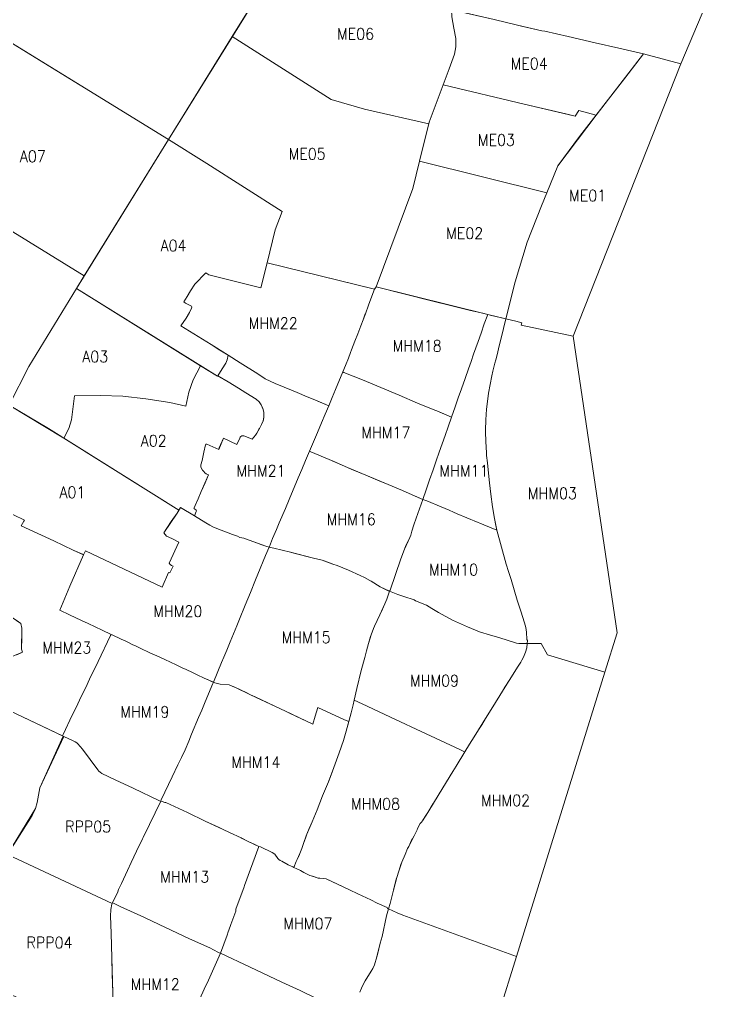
# Model space of a CAD drawing. Header units: metres. Extents: x 267238 to 306780, y 5029040 to 5062814.
# Drawn here: x 299732 to 305888, y 5046513 to 5055014 of the extents above; entities that cross this region are included whole.
import ezdxf
from ezdxf.enums import TextEntityAlignment as Align

# ---------------------------------------------------------------- set-up
doc = ezdxf.new("R2010")
doc.units = ezdxf.units.M
doc.header["$MEASUREMENT"] = 0
for name, color, linetype, lineweight in [('index Anjou', 7, 'Continuous', 0), ('index Mercier-Hochelaga-Maisonneuve', 7, 'Continuous', 0), ('index Montréal-Est', 7, 'Continuous', 0), ('index Rivière-des-Prairies- Pointes-aux-Trembles', 7, 'Continuous', 0), ('index Rosemont-La Petite-Patrie', 7, 'Continuous', 0), ('index Saint-Léonard', 7, 'Continuous', 0), ('nom', 7, 'Continuous', 0)]:
    doc.layers.add(name, color=color, linetype=linetype, lineweight=lineweight)
doc.styles.add('Style-STANDARD', font='STANDARD.shx')

msp = doc.modelspace()

# ---------------------------------------------------------------- linework, layer by layer
at = {"layer": 'index Anjou', "color": 1, "linetype": 'Continuous', "lineweight": 0, "elevation": 10, "flags": 128}
for points in [[(299478.473, 5054920.389), (301036.698438, 5053962.542546), (300300.420238, 5052769.676124), (299320.582208, 5053370.753102), (298512.189589, 5053867.225633), (298438.865949, 5053936.912309), (298782.021824, 5054270.939193), (299478.473, 5054920.389)], [(301036.698438, 5053962.542546), (301373.562, 5053753.542), (302031.765, 5053333.749), (301972.157, 5053173.826), (301899.824, 5052882.454), (301847.194, 5052665.293), (301390.09, 5052779.692), (301363.79, 5052795.692), (301268.689, 5052697.091), (301228.75, 5052637.5), (301199.406, 5052589), (301170.719, 5052541), (301187.375, 5052531), (301239.811, 5052503.334), (301241.375, 5052499.76), (301242.045, 5052496.185), (301239.588, 5052486.133), (301220.75, 5052448), (301190.719, 5052398), (301146.688, 5052331.5), (301412.215, 5052168.298), (301560.119, 5052073.894), (301549.852, 5052033.118), (301538.308, 5052006.424), (301506.952, 5051955.691), (301468.332, 5051895.516), (301465.239401, 5051890.740013), (300231.917038, 5052658.692033), (301036.698438, 5053962.542546)], [(298461.347814, 5052350.905818), (298967.563, 5053169.5), (299132.438, 5053070), (299320.582208, 5053370.753102), (300300.420238, 5052769.676124), (300231.917038, 5052658.692033), (299815.823015, 5051976.808147), (299642.96209, 5051638.455212), (299285.221594, 5051923.437909), (298461.347814, 5052350.905818)], [(299642.96209, 5051638.455212), (299815.823015, 5051976.808147), (300231.917038, 5052658.692033), (301317.552255, 5051982.700271), (301253.051847, 5051859.108367), (301214.205146, 5051752.704017), (301189.232267, 5051629.645073), (301050.304111, 5051660.428692), (300839.422021, 5051692.812624), (300637.789145, 5051715.01875), (300442.432522, 5051722.156433), (300214.637582, 5051719.512846), (300189.40044, 5051507.893761), (300165.088219, 5051432.815909), (300120.759842, 5051348.858482), (299642.96209, 5051638.455212)], [(301189.232267, 5051629.645073), (301214.205146, 5051752.704017), (301253.051847, 5051859.108367), (301317.552255, 5051982.700271), (301465.239401, 5051890.740013), (301468.332, 5051895.516), (301559.098, 5051842.119), (301649.604, 5051786.445), (301715.615, 5051746.34), (301803.839, 5051690.848), (301831.675, 5051665.497), (301849.059, 5051640.706), (301866.825, 5051599.69), (301872.429, 5051574.46), (301872.02, 5051534.453), (301866.336, 5051500.107), (301852.173, 5051468.046), (301832.649, 5051434.387), (301811.088, 5051392.289), (301799.197, 5051374.59), (301769.538, 5051338.982), (301696.546, 5051370.02), (301685.636, 5051369.824), (301671.535, 5051363.698), (301666.21, 5051356.857), (301662.054, 5051349.012), (301637.051, 5051294.484), (301517.626, 5051348.244), (301476.791, 5051250.98), (301372.134, 5051295.691), (301364.779, 5051295.207), (301360.222, 5051289.006), (301347.032, 5051226.157), (301331.982, 5051153.724), (301321.765, 5051115.081), (301321.033, 5051098.085), (301324.429, 5051088.107), (301335.785, 5051068.139), (301345.772, 5051055.888), (301355.757, 5051046.356), (301368.543, 5051036.619), (301388.112, 5051026.395), (301324.097, 5050882.94), (301296.602, 5050818.905), (301270.633, 5050759.79), (301260.725, 5050737.788), (301260.46, 5050733.651), (301264, 5050729.091), (301280.892, 5050718.71), (301283.175, 5050713.838), (301281.073, 5050706.077), (301264.517, 5050667.838), (301143.028, 5050741.779), (301129.351498, 5050718.352132), (300120.759842, 5051348.858482), (300165.088219, 5051432.815909), (300189.40044, 5051507.893761), (300214.637582, 5051719.512846), (300442.432522, 5051722.156433), (300637.789145, 5051715.01875), (300839.422021, 5051692.812624), (301050.304111, 5051660.428692), (301189.232267, 5051629.645073)]]:
    msp.add_lwpolyline(points, close=True, dxfattribs=at)
msp.add_lwpolyline([(299642.96209, 5051638.455212), (299985.529871, 5051433.395525), (301129.351498, 5050718.352132), (301129.351498, 5050718.352132), (301113.558, 5050691.299), (300995.563, 5050521), (301019.813, 5050491), (301067.25, 5050470), (301126.792, 5050439.602), (301042.433, 5050255.346), (301052.856, 5050243.673), (301064.601, 5050234.526), (301078.549, 5050227.344), (301049.92, 5050169.015), (301037.965, 5050172.016), (300981.992, 5050045.087), (300311.945751, 5050363.482482), (300294.579, 5050327.383), (300204.178, 5050369.656), (300033.579, 5050450.58), (299748.339, 5050581.737), (299770.584, 5050622.162), (299775.901, 5050630.554), (299387.580208, 5050817.854679)], dxfattribs=at)
at = {"layer": 'index Mercier-Hochelaga-Maisonneuve', "color": 4, "linetype": 'Continuous', "lineweight": 0, "elevation": 10, "flags": 128}
for points in [[(301560.119, 5052073.894), (301472.259, 5052128.915), (301412.215, 5052168.298), (301146.688, 5052331.5), (301190.719, 5052398), (301220.75, 5052448), (301239.588, 5052486.133), (301240.928, 5052491.941), (301242.045, 5052496.185), (301241.375, 5052499.76), (301239.811, 5052503.334), (301187.375, 5052531), (301170.719, 5052541), (301199.406, 5052589), (301228.75, 5052637.5), (301268.689, 5052697.091), (301363.79, 5052795.692), (301390.09, 5052779.692), (301847.194, 5052665.293), (301899.824, 5052882.454), (302830.519, 5052654.707), (302842.209, 5052652.688), (302818.053, 5052590.448), (302789.093, 5052511.961), (302761.311, 5052438.339), (302740.574, 5052383.352), (302720.526, 5052331.995), (302693.595, 5052261.475), (302669.686, 5052198.662), (302640.482, 5052122.488), (302631.657, 5052099.307), (302612.961, 5052048.844), (302587.88, 5051984.705), (302564.538, 5051928.395), (302500.472, 5051776.152), (302470.267, 5051703.847), (302440.13, 5051631.417), (302324.189, 5051680.757), (302288.304, 5051695.894), (302251.871, 5051711.101), (302163.134, 5051747.554), (302127.819, 5051762.537), (301972.601, 5051826.895), (301882.996, 5051868.823), (301819.799, 5051910.816), (301663.525, 5052009.297), (301560.119, 5052073.894)], [(302564.538, 5051928.395), (302587.88, 5051984.705), (302612.961, 5052048.844), (302631.657, 5052099.307), (302640.482, 5052122.488), (302669.686, 5052198.662), (302693.595, 5052261.475), (302720.526, 5052331.995), (302740.574, 5052383.352), (302757.393, 5052427.901), (302761.311, 5052438.339), (302789.093, 5052511.961), (302818.053, 5052590.448), (302842.209, 5052652.688), (302843.563, 5052656.176), (302856.391, 5052674.147), (303351.915, 5052548.39), (303516.397, 5052507.905), (303680.054, 5052467.61), (303789.639, 5052442.552), (303832.148, 5052432.42), (303802.209, 5052350.604), (303773.509, 5052267.104), (303748.109, 5052195.103), (303728.109, 5052138.603), (303708.71, 5052085.103), (303685.71, 5052019.103), (303663.877, 5051956.822), (303633.356, 5051870.412), (303601.011, 5051780.141), (303574.223, 5051701.049), (303547.011, 5051623.601), (303515.411, 5051533.101), (303413.025, 5051575.348), (303385.859, 5051586.663), (303378.122, 5051589.555), (303251.861, 5051641.527), (303216.833, 5051656.413), (303055.637, 5051724.971), (302896.247, 5051792.585), (302735.867, 5051859.382), (302573.766, 5051924.729), (302564.538, 5051928.395)], [(303912.714, 5050543.607), (303861.2, 5050563.225), (303796.514, 5050589.606), (303713.714, 5050624.605), (303685.147, 5050635.709), (303648.914, 5050652.104), (303564.614, 5050686.604), (303533.314, 5050700.603), (303494.372, 5050717.175), (303425.213, 5050746.602), (303299.912, 5050800.101), (303264.148, 5050811.869), (303292.112, 5050897.6), (303323.557, 5050984.223), (303354.499, 5051070.616), (303381.211, 5051151.6), (303407.611, 5051225.1), (303433.511, 5051298.6), (303458.511, 5051372.6), (303485.011, 5051447.601), (303515.411, 5051533.101), (303547.011, 5051623.601), (303574.223, 5051701.049), (303601.011, 5051780.141), (303633.356, 5051870.412), (303663.877, 5051956.822), (303685.71, 5052019.103), (303708.71, 5052085.103), (303728.109, 5052138.603), (303748.109, 5052195.103), (303773.509, 5052267.104), (303802.209, 5052350.604), (303832.148, 5052432.42), (303865.781, 5052423.453), (303991.264, 5052392.62), (303970.609, 5052309.605), (303950.209, 5052223.105), (303930.209, 5052146.605), (303916.673, 5052090.917), (303902.21, 5052034.105), (303895.31, 5052005.604), (303889.11, 5051980.604), (303877.11, 5051934.104), (303867.788, 5051895.196), (303839.15, 5051742.312), (303833.123, 5051692.065), (303821.74, 5051603.629), (303816.669, 5051510.495), (303813.212, 5051417.603), (303813.568, 5051404.716), (303815.512, 5051320.103), (303820.273, 5051221.497), (303821.871, 5051197.117), (303829.313, 5051132.104), (303837.887, 5051043.47), (303846.638, 5050956.562), (303860.213, 5050857.105), (303873.399, 5050748.354), (303891.314, 5050646.106), (303912.714, 5050543.607)], [(304579.30079, 5052240.567929), (304965.958147, 5049644.565751), (304858.487778, 5049299.339349), (304354.29845, 5049452.216395), (304298.617, 5049550.601), (304177.67, 5049550.697), (304179.286, 5049577.946), (304175.683, 5049585.289), (304172.048, 5049650.753), (304165.216, 5049690.115), (304153.687, 5049731.424), (304120.916, 5049833.112), (304091.016, 5049931.612), (304037.515, 5050111.61), (304014.45, 5050181.964), (303993.564, 5050245.286), (303912.714, 5050543.607), (303900.866, 5050597.706), (303891.314, 5050646.106), (303873.399, 5050748.354), (303860.213, 5050857.105), (303846.638, 5050956.562), (303837.887, 5051043.47), (303829.313, 5051132.104), (303821.871, 5051197.117), (303820.273, 5051221.497), (303815.512, 5051320.103), (303813.568, 5051404.716), (303813.212, 5051417.603), (303816.669, 5051510.495), (303821.74, 5051603.629), (303833.123, 5051692.065), (303839.15, 5051742.312), (303867.788, 5051895.196), (303877.11, 5051934.104), (303889.11, 5051980.604), (303895.31, 5052005.604), (303902.21, 5052034.105), (303916.673, 5052090.917), (303930.209, 5052146.605), (303950.209, 5052223.105), (303970.609, 5052309.605), (303991.264, 5052392.62), (304077.061, 5052372.329), (304130.317, 5052358.779), (304125.341589, 5052339.114061), (304579.30079, 5052240.567929)], [(301264.517, 5050667.838), (301281.073, 5050706.077), (301283.175, 5050713.838), (301280.892, 5050718.71), (301264, 5050729.091), (301260.46, 5050733.651), (301260.725, 5050737.788), (301270.633, 5050759.79), (301296.602, 5050818.905), (301324.097, 5050882.94), (301358.239, 5050958.236), (301388.112, 5051026.395), (301368.543, 5051036.619), (301355.757, 5051046.356), (301345.772, 5051055.888), (301335.785, 5051068.139), (301324.429, 5051088.107), (301321.033, 5051098.085), (301321.765, 5051115.081), (301331.982, 5051153.724), (301347.032, 5051226.157), (301360.222, 5051289.006), (301364.779, 5051295.207), (301372.134, 5051295.691), (301476.791, 5051250.98), (301481.149, 5051262.694), (301517.626, 5051348.244), (301637.051, 5051294.484), (301662.054, 5051349.012), (301666.21, 5051356.857), (301671.535, 5051363.698), (301678.896, 5051368.073), (301685.636, 5051369.824), (301696.546, 5051370.02), (301706.866, 5051365.752), (301769.538, 5051338.982), (301799.197, 5051374.59), (301811.088, 5051392.289), (301829.241, 5051428.034), (301832.649, 5051434.387), (301852.173, 5051468.046), (301863.433, 5051491.687), (301866.336, 5051500.107), (301868.967, 5051510.338), (301872.02, 5051534.453), (301872.429, 5051574.46), (301866.825, 5051599.69), (301860.436, 5051617.363), (301849.059, 5051640.706), (301831.675, 5051665.497), (301803.839, 5051690.848), (301715.615, 5051746.34), (301658.92, 5051780.821), (301649.604, 5051786.445), (301559.098, 5051842.119), (301497.558, 5051877.824), (301468.332, 5051895.516), (301506.952, 5051955.691), (301538.308, 5052006.424), (301549.852, 5052033.118), (301560.119, 5052073.894), (301663.525, 5052009.297), (301819.799, 5051910.816), (301882.996, 5051868.823), (301972.601, 5051826.895), (302127.819, 5051762.537), (302163.134, 5051747.554), (302251.871, 5051711.101), (302288.304, 5051695.894), (302324.189, 5051680.757), (302414.051, 5051643.588), (302440.13, 5051631.417), (302410.17, 5051559.949), (302377.682, 5051483.333), (302340.98, 5051398.238), (302306.013, 5051316.249), (302270.784, 5051234.056), (302237.576, 5051154.685), (302204.295, 5051075.806), (302173.339, 5051001.986), (302093.491, 5050810.555), (302061.747, 5050734.451), (302007.358, 5050606.703), (301983.282, 5050550.154), (301949.217, 5050470.431), (301921.363, 5050401.578), (301918.827331, 5050395.727304), (301888.062, 5050404.207), (301742.729, 5050457.061), (301696.013, 5050473.07), (301661.526, 5050478.082), (301641.439, 5050490.245), (301597.85, 5050504.523), (301460.246, 5050556.658), (301425.085, 5050572.64), (301364.411, 5050607.02), (301264.517, 5050667.838)], [(302564.538, 5051928.395), (302573.766, 5051924.729), (302735.867, 5051859.382), (302896.247, 5051792.585), (303055.637, 5051724.971), (303216.833, 5051656.413), (303378.122, 5051589.555), (303385.859, 5051586.663), (303515.411, 5051533.101), (303485.011, 5051447.601), (303458.511, 5051372.6), (303433.511, 5051298.6), (303407.611, 5051225.1), (303381.211, 5051151.6), (303354.499, 5051070.616), (303323.557, 5050984.223), (303292.112, 5050897.6), (303264.148, 5050811.869), (303091.902, 5050886.709), (303084.84, 5050890.001), (302924.088, 5050956.433), (302763.507, 5051025.096), (302637.936, 5051078.571), (302604.137, 5051093.199), (302478.948, 5051145.955), (302443.687, 5051161.219), (302282.823, 5051229.002), (302270.784, 5051234.056), (302306.013, 5051316.249), (302340.98, 5051398.238), (302377.682, 5051483.333), (302410.17, 5051559.949), (302440.13, 5051631.417), (302470.267, 5051703.847), (302500.472, 5051776.152), (302564.538, 5051928.395)], [(302282.823, 5051229.002), (302443.687, 5051161.219), (302604.137, 5051093.199), (302763.507, 5051025.096), (302887.335, 5050972.738), (302924.088, 5050956.433), (303084.84, 5050890.001), (303091.902, 5050886.709), (303222.461, 5050830.143), (303264.148, 5050811.869), (303235.484, 5050729.417), (303206.82, 5050647.761), (303185.812, 5050589.101), (303167.604, 5050535.256), (303157.548, 5050499.434), (303148.815, 5050479.662), (303115.712, 5050410.102), (303102.309, 5050377.876), (303071.686, 5050292.599), (302976.813, 5050019.103), (302972.801501, 5050008.244288), (302890.712, 5050048.102), (302810.926, 5050096.555), (302800.405, 5050103.642), (302752.252, 5050129.613), (302714.321, 5050147.022), (302613.933, 5050192.455), (302513.254, 5050234.891), (302475.537, 5050245.739), (302381.753, 5050281.643), (302307.542, 5050299.428), (302135.03, 5050342.908), (302104.683, 5050351.082), (301958.335, 5050384.838), (301918.827331, 5050395.727304), (301921.363, 5050401.578), (301949.217, 5050470.431), (301983.282, 5050550.154), (302007.358, 5050606.703), (302061.747, 5050734.451), (302093.491, 5050810.555), (302173.339, 5051001.986), (302204.295, 5051075.806), (302237.576, 5051154.685), (302270.784, 5051234.056), (302282.823, 5051229.002)], [(300086.492, 5049843.645), (300115.574, 5049912.954), (300175.095, 5050052.159), (300294.579, 5050327.383), (300311.945751, 5050363.482482), (300981.992, 5050045.087), (301037.965, 5050172.016), (301049.92, 5050169.015), (301078.549, 5050227.344), (301064.601, 5050234.526), (301052.856, 5050243.673), (301042.433, 5050255.346), (301126.792, 5050439.602), (301067.25, 5050470), (301019.813, 5050491), (300995.563, 5050521), (301023.688, 5050561.5), (301061.719, 5050618), (301113.558, 5050691.299), (301143.028, 5050741.779), (301264.517, 5050667.838), (301364.411, 5050607.02), (301398.206, 5050586.733), (301425.085, 5050572.64), (301460.246, 5050556.658), (301535.369, 5050527.443), (301597.85, 5050504.523), (301641.439, 5050490.245), (301661.526, 5050478.082), (301696.013, 5050473.07), (301718.914, 5050466.004), (301742.729, 5050457.061), (301824.733, 5050427.218), (301845.188, 5050419.316), (301888.062, 5050404.207), (301918.827331, 5050395.727304), (301886.638, 5050321.455), (301820.469, 5050158.235), (301800.319, 5050108.595), (301755.542, 5049999.053), (301709.885, 5049888.052), (301702.497, 5049870.967), (301664.73, 5049777.715), (301635.28, 5049707.342), (301606.733, 5049636.069), (301577.518, 5049565.548), (301548.574, 5049494.359), (301521.515, 5049430.245), (301502.154, 5049385.463), (301430.833, 5049211.661), (301420.386, 5049216.186), (301383.452, 5049231.835), (301350.489, 5049247.804), (301288.864, 5049277.566), (301247.454, 5049297.096), (301191.568, 5049323.179), (301156.609, 5049339.521), (301100.155, 5049366.128), (301061.626, 5049383.706), (300998.585, 5049413.094), (300935.497, 5049442.922), (300874.661, 5049470.75), (300788.888, 5049511.68), (300749.095, 5049529.693), (300725.273, 5049540.614), (300686.825, 5049558.927), (300663.138, 5049570.529), (300622.935, 5049589.258), (300544.253, 5049625.983), (300535.704, 5049630.013), (300456.344, 5049668.799), (300396.118, 5049697.142), (300334.767, 5049725.228), (300275.842, 5049753.361), (300171.396, 5049802.947), (300086.492, 5049843.645)], [(302972.801501, 5050008.244288), (302976.813, 5050019.103), (303071.686, 5050292.599), (303102.309, 5050377.876), (303148.815, 5050479.662), (303157.548, 5050499.434), (303167.604, 5050535.256), (303185.812, 5050589.101), (303206.82, 5050647.761), (303235.484, 5050729.417), (303264.148, 5050811.869), (303299.912, 5050800.101), (303425.213, 5050746.602), (303494.372, 5050717.175), (303533.314, 5050700.603), (303564.614, 5050686.604), (303648.914, 5050652.104), (303685.147, 5050635.709), (303713.714, 5050624.605), (303796.514, 5050589.606), (303861.2, 5050563.225), (303912.714, 5050543.607), (303993.564, 5050245.286), (304014.45, 5050181.964), (304037.515, 5050111.61), (304091.016, 5049931.612), (304120.916, 5049833.112), (304153.687, 5049731.424), (304165.216, 5049690.115), (304172.048, 5049650.753), (304175.683, 5049585.289), (304179.286, 5049577.946), (304177.67, 5049550.697), (304105.527, 5049550.374), (304083.119, 5049555.417), (303930.071, 5049602.46), (303856.229, 5049622.983), (303760.318, 5049652.111), (303655.689, 5049696.056), (303524.068, 5049756.21), (303401.617, 5049822.607), (303341.961, 5049858.06), (303295.814, 5049887.487), (303199.894, 5049925.4), (303187.404, 5049932.436), (303096.214, 5049962.604), (303043.714, 5049981.104), (302972.801501, 5050008.244288)], [(302613.933, 5050192.455), (302714.321, 5050147.022), (302752.252, 5050129.613), (302800.405, 5050103.642), (302810.926, 5050096.555), (302890.712, 5050048.102), (302961.413, 5050012.603), (302972.801501, 5050008.244288), (302947.813, 5049940.603), (302931.913, 5049899.104), (302911.413, 5049851.604), (302887.013, 5049803.104), (302841.101, 5049703.902), (302831.777, 5049681.918), (302811.009, 5049627.841), (302789.404471, 5049551.816489), (302771.45, 5049486.237), (302756.982, 5049429.682), (302725.408, 5049315.571), (302687.243, 5049158.656), (302663.383631, 5049056.025369), (302653.556, 5049013.752), (302636.697, 5048944.375), (302615.564871, 5048867.387496), (302579.213, 5048882.106), (302345.405, 5048991.018), (302320.669, 5048915.177), (302300.628, 5048846.371), (302062.197, 5048958.485), (301756.719, 5049103.375), (301623.849, 5049165.824), (301614.621, 5049170.148), (301568.94, 5049188.835), (301489.934, 5049194.659), (301441.859, 5049207.62), (301430.833, 5049211.661), (301502.154, 5049385.463), (301521.515, 5049430.245), (301548.574, 5049494.359), (301577.518, 5049565.548), (301606.733, 5049636.069), (301635.28, 5049707.342), (301664.73, 5049777.715), (301702.497, 5049870.967), (301709.885, 5049888.052), (301755.542, 5049999.053), (301800.319, 5050108.595), (301820.469, 5050158.235), (301886.638, 5050321.455), (301918.827331, 5050395.727304), (301958.335, 5050384.838), (302104.683, 5050351.082), (302307.542, 5050299.428), (302381.753, 5050281.643), (302442.101, 5050259.791), (302475.537, 5050245.739), (302513.254, 5050234.891), (302613.933, 5050192.455)], [(302663.383631, 5049056.025369), (302687.243, 5049158.656), (302725.408, 5049315.571), (302756.982, 5049429.682), (302771.45, 5049486.237), (302789.404471, 5049551.816489), (302805.936, 5049612.01), (302811.009, 5049627.841), (302831.777, 5049681.918), (302841.101, 5049703.902), (302887.013, 5049803.104), (302931.913, 5049899.104), (302947.813, 5049940.603), (302972.801501, 5050008.244288), (303043.714, 5049981.104), (303096.214, 5049962.604), (303187.404, 5049932.436), (303199.894, 5049925.4), (303295.814, 5049887.487), (303341.961, 5049858.06), (303401.617, 5049822.607), (303524.068, 5049756.21), (303655.689, 5049696.056), (303760.318, 5049652.111), (303856.229, 5049622.983), (303930.071, 5049602.46), (304083.119, 5049555.417), (304105.527, 5049550.374), (304168.136, 5049550.554), (304177.67, 5049550.697), (304172.992, 5049513.909), (304162.04, 5049475.019), (304145.032, 5049432.395), (304130.451, 5049404.694), (304122.003, 5049388.911), (304097.862, 5049353.494), (304018.244, 5049227.276), (303982.987, 5049168.861), (303962.304, 5049132.776), (303876.469, 5048997.485), (303811.393, 5048893.346), (303750.917, 5048795.722), (303712.681, 5048734.01), (303673.218, 5048669.542), (303630.996, 5048601.917), (303623.21, 5048606.65), (303589.022, 5048623.876), (303249.962, 5048782.038), (303025.115, 5048886.61), (302733.42, 5049023.224), (302663.383631, 5049056.025369)], [(300535.704, 5049630.013), (300544.253, 5049625.983), (300622.935, 5049589.258), (300663.138, 5049570.529), (300686.825, 5049558.927), (300725.273, 5049540.614), (300749.095, 5049529.693), (300788.888, 5049511.68), (300874.661, 5049470.75), (300935.497, 5049442.922), (300998.585, 5049413.094), (301061.626, 5049383.706), (301100.155, 5049366.128), (301156.609, 5049339.521), (301191.568, 5049323.179), (301247.454, 5049297.096), (301288.864, 5049277.566), (301350.489, 5049247.804), (301430.833, 5049211.661), (301426.195, 5049200.646), (301358.912, 5049040.23), (301328.04, 5048966.838), (301301.077, 5048902.587), (301239.809, 5048756.548), (301215.514, 5048696.926), (301182.522, 5048619.802), (301150.904, 5048553.457), (301120.032, 5048488.412), (301070.462, 5048383.797), (301038.427, 5048317.032), (301006.008, 5048249.584), (300974.198, 5048182.641), (300968.952, 5048171.516), (300959.47, 5048174.684), (300727.986, 5048284.673), (300571.012, 5048359.219), (300454.539, 5048413.975), (300439.679, 5048423.808), (300426.653, 5048434.994), (300418.061, 5048444.608), (300350.347, 5048537.006), (300283.965, 5048624.912), (300244.747, 5048671.684), (300233.632, 5048682.357), (300221.129, 5048690.838), (300203.971, 5048699.67), (300120.308, 5048738.037), (300110.88, 5048742.335), (300116.256, 5048754.566), (300195.181, 5048924.397), (300228.373, 5048990.786), (300259.749, 5049056.678), (300325.309, 5049191.281), (300356.073, 5049258.448), (300392.679, 5049332.021), (300422.797, 5049395.041), (300531.142, 5049620.467), (300535.704, 5049630.013)], [(304083.772954, 5046810.727692), (303089.415, 5047173.205), (303040.106, 5047194.617), (302964.057, 5047228.205), (302977.379, 5047274.4), (303007.437, 5047391.825), (303031.442, 5047488.229), (303035.841, 5047501.799), (303052.501, 5047558.666), (303075.633, 5047625.294), (303080.474, 5047636.975), (303108.814, 5047705.26), (303130.453, 5047755.671), (303140.324, 5047774.869), (303165.613, 5047828.354), (303172.586, 5047840.802), (303188.115, 5047868.521), (303214.227, 5047919.503), (303218.005, 5047933.337), (303241.53, 5047976.456), (303253.344, 5047986.357), (303261.294, 5047998.788), (303285.579, 5048036.762), (303306.594, 5048070.725), (303355.42, 5048149.635), (303357.899, 5048153.767), (303438.821, 5048288.677), (303527.163, 5048431.349), (303556.265, 5048477.971), (303630.996, 5048601.917), (303673.218, 5048669.542), (303712.681, 5048734.01), (303750.917, 5048795.722), (303779.902, 5048840.719), (303811.393, 5048893.346), (303876.469, 5048997.485), (303962.304, 5049132.776), (304018.244, 5049227.276), (304097.862, 5049353.494), (304122.003, 5049388.911), (304130.451, 5049404.694), (304145.032, 5049432.395), (304162.04, 5049475.019), (304172.992, 5049513.909), (304177.67, 5049550.697), (304298.617, 5049550.601), (304354.29845, 5049452.216395), (304858.487778, 5049299.339349), (304083.772954, 5046810.727692)], [(301623.849, 5049165.824), (301718.466, 5049121.265), (301756.719, 5049103.375), (301795.014, 5049084.683), (302023.005, 5048977.361), (302062.197, 5048958.485), (302101.369, 5048939.499), (302300.628, 5048846.371), (302320.669, 5048915.177), (302345.405, 5048991.018), (302579.213, 5048882.106), (302615.564871, 5048867.387496), (302592.956, 5048785.02), (302568.327, 5048703.252), (302532.422, 5048594.171), (302485.942, 5048467.299), (302437.294, 5048340.967), (302386.913, 5048216.965), (302337.431, 5048095.163), (302294.078, 5047990.713), (302248.919, 5047882.073), (302235.589, 5047847.329), (302218.565, 5047800.335), (302203.19, 5047757.921), (302187.444, 5047714.446), (302164.068, 5047660.121), (302155.919, 5047641.829), (302134.559, 5047591.588), (302125.607, 5047595.694), (302084.216, 5047612.841), (302028.295, 5047644.781), (302015.643, 5047652.293), (302004.414, 5047660.358), (301995.083, 5047669.294), (301981.64, 5047687.56), (301974.286, 5047698.078), (301967.96, 5047706.46), (301959.887, 5047712.744), (301944.871, 5047722.908), (301842.872, 5047772.398), (301827.807, 5047774.777), (301786.61, 5047794.059), (301734.253, 5047819.161), (301683.503, 5047843.662), (301672.459, 5047848.776), (301571.518, 5047895.47), (301516.084, 5047922.503), (301359.238, 5047996.752), (301202.699, 5048070.6), (301013.875, 5048160.163), (301005.156, 5048158.912), (300981.282, 5048167.365), (300968.952, 5048171.516), (300974.198, 5048182.641), (301006.008, 5048249.584), (301038.427, 5048317.032), (301070.462, 5048383.797), (301120.032, 5048488.412), (301150.904, 5048553.457), (301182.522, 5048619.802), (301215.514, 5048696.926), (301239.809, 5048756.548), (301301.077, 5048902.587), (301328.04, 5048966.838), (301358.912, 5049040.23), (301426.195, 5049200.646), (301430.833, 5049211.661), (301441.859, 5049207.62), (301489.934, 5049194.659), (301568.94, 5049188.835), (301623.849, 5049165.824)], [(302663.383631, 5049056.025369), (302733.42, 5049023.224), (303025.115, 5048886.61), (303249.962, 5048782.038), (303589.022, 5048623.876), (303623.21, 5048606.65), (303630.996, 5048601.917), (303623.438, 5048589.812), (303556.265, 5048477.971), (303527.163, 5048431.349), (303438.821, 5048288.677), (303357.899, 5048153.767), (303306.594, 5048070.725), (303261.294, 5047998.788), (303253.344, 5047986.357), (303241.53, 5047976.456), (303218.005, 5047933.337), (303214.227, 5047919.503), (303188.115, 5047868.521), (303172.586, 5047840.802), (303140.324, 5047774.869), (303130.453, 5047755.671), (303108.814, 5047705.26), (303080.474, 5047636.975), (303052.501, 5047558.666), (303035.841, 5047501.799), (303007.437, 5047391.825), (302977.379, 5047274.4), (302964.057, 5047228.205), (302953.479, 5047232.333), (302950.319, 5047239.818), (302864.954, 5047279.467), (302808.427, 5047306.113), (302771.179, 5047323.672), (302694.997, 5047359.583), (302620.581, 5047395.066), (302418.427, 5047490.684), (302391.239, 5047495.218), (302363.359, 5047496.351), (302347.493, 5047498.165), (302331.173, 5047501.791), (302308.304324, 5047510.652294), (302273.828, 5047519.698), (302220.815, 5047545.954), (302192.502, 5047562.911), (302160.208, 5047578.952), (302134.559, 5047591.588), (302155.919, 5047641.829), (302164.068, 5047660.121), (302180.02, 5047696.055), (302187.444, 5047714.446), (302203.19, 5047757.921), (302218.565, 5047800.335), (302243.401, 5047867.691), (302248.919, 5047882.073), (302269.012, 5047930.517), (302294.078, 5047990.713), (302337.431, 5048095.163), (302386.913, 5048216.965), (302437.294, 5048340.967), (302461.42, 5048400.353), (302485.942, 5048467.299), (302532.422, 5048594.171), (302568.327, 5048703.252), (302592.956, 5048785.02), (302636.697, 5048944.375), (302653.556, 5049013.752), (302663.383631, 5049056.025369)], [(301827.807, 5047774.777), (301702.345, 5047432.195), (301698.695, 5047421.655), (301626.169, 5047226.075), (301626.824, 5047208.844), (301583.897, 5047090.67), (301566.414, 5047041.394), (301560.908, 5047026.288), (301551.191, 5046999.334), (301521.827, 5046920.56), (301492.72, 5046839.873), (301482.266, 5046844.951), (301424.303, 5046871.726), (301403.697, 5046883.11), (301346.207, 5046909.552), (301221.777, 5046966.783), (300955.232, 5047091.963), (300826.575, 5047152.561), (300615.696, 5047249.677), (300560.91, 5047275.37), (300548.298, 5047281.422), (300592.602, 5047378.905), (300601.067, 5047397.492), (300625.834, 5047451.759), (300679.203, 5047564.513), (300711.827, 5047633.648), (300757.629, 5047732.774), (300810.578, 5047842.085), (300816.223, 5047852.58), (300871.812, 5047967.246), (300968.952, 5048171.516), (300981.282, 5048167.365), (301005.156, 5048158.912), (301013.875, 5048160.163), (301202.699, 5048070.6), (301359.238, 5047996.752), (301481.632, 5047939.303), (301516.084, 5047922.503), (301571.518, 5047895.47), (301672.459, 5047848.776), (301734.253, 5047819.161), (301827.807, 5047774.777)]]:
    msp.add_lwpolyline(points, close=True, dxfattribs=at)
for points in [[(299387.580208, 5050817.854679), (299775.901, 5050630.554), (299770.584, 5050622.162), (299758.634, 5050602.182), (299748.339, 5050581.737), (300033.579, 5050450.58), (300204.178, 5050369.656), (300283.228, 5050333.115), (300294.579, 5050327.383), (300175.095, 5050052.159), (300115.574, 5049912.954), (300086.492, 5049843.645), (300171.396, 5049802.947), (300275.842, 5049753.361), (300334.767, 5049725.228), (300396.118, 5049697.142), (300456.344, 5049668.799), (300535.704, 5049630.013), (300531.142, 5049620.467), (300422.797, 5049395.041), (300392.679, 5049332.021), (300356.073, 5049258.448), (300325.309, 5049191.281), (300259.749, 5049056.678), (300228.373, 5048990.786), (300195.181, 5048924.397), (300116.256, 5048754.566), (300110.88, 5048742.335), (300110.88, 5048742.335), (299987.843, 5048800.142), (299705.175, 5048935.065)], [(299708.813, 5049453), (299760.542, 5049476.459), (299749.344, 5049500.5), (299752.781, 5049604), (299753.656, 5049684.5), (299745.031, 5049727), (299711.406, 5049748.5)], [(302338.897, 5046441.616), (302189.898, 5046513.115), (302029.998, 5046587.614), (301752.498, 5046718.112), (301492.72, 5046839.873), (301492.72, 5046839.873), (301521.827, 5046920.56), (301551.191, 5046999.334), (301560.908, 5047026.288), (301566.414, 5047041.394), (301583.897, 5047090.67), (301626.824, 5047208.844), (301626.169, 5047226.075), (301698.695, 5047421.655), (301702.345, 5047432.195), (301827.807, 5047774.777), (301842.872, 5047772.398), (301944.871, 5047722.908), (301967.96, 5047706.46), (301995.083, 5047669.294), (302004.414, 5047660.358), (302015.643, 5047652.293), (302028.295, 5047644.781), (302084.216, 5047612.841), (302125.607, 5047595.694), (302134.559, 5047591.588), (302160.208, 5047578.952), (302192.502, 5047562.911), (302220.815, 5047545.954), (302273.828, 5047519.698), (302306.014, 5047511.311), (302331.173, 5047501.791), (302347.493, 5047498.165), (302363.359, 5047496.351), (302391.239, 5047495.218), (302418.427, 5047490.684), (302560.15, 5047423.88), (302620.581, 5047395.066), (302694.997, 5047359.583), (302771.179, 5047323.672), (302808.427, 5047306.113), (302864.954, 5047279.467), (302950.319, 5047239.818), (302953.479, 5047232.333), (302964.057, 5047228.205), (302946.369, 5047166.871), (302906.637, 5046986.066), (302891.142, 5046927.058), (302869.171, 5046840.475), (302862.082, 5046808.971), (302842.055, 5046738.426), (302825.33, 5046705.909), (302811.095, 5046683.403), (302760.331, 5046597.988), (302733.298, 5046548.939), (302726.156, 5046533.451), (302711.006, 5046500.596)], [(300550.402, 5046494.175), (300541.499, 5046798.936), (300534.746, 5047014.47), (300528.821, 5047165.415), (300533.011, 5047222.812), (300542.277, 5047268.079), (300548.298, 5047281.422), (300548.298, 5047281.422), (300560.91, 5047275.37), (300615.696, 5047249.677), (300826.575, 5047152.561), (300955.232, 5047091.963), (301221.777, 5046966.783), (301346.207, 5046909.552), (301403.697, 5046883.11), (301424.303, 5046871.726), (301482.266, 5046844.951), (301492.72, 5046839.873), (301457.015, 5046760.468), (301421.823, 5046682.417), (301386.678, 5046603.191), (301350.497, 5046524.031), (301312.584, 5046440.132)], [(302711.006, 5046500.596), (302726.156, 5046533.451), (302733.298, 5046548.939), (302760.331, 5046597.988), (302811.095, 5046683.403), (302825.33, 5046705.909), (302842.055, 5046738.426), (302862.082, 5046808.971), (302891.142, 5046927.058), (302906.637, 5046986.066), (302946.369, 5047166.871), (302964.057, 5047228.205), (303040.106, 5047194.617), (303089.415, 5047173.205), (304083.772954, 5046810.727692), (303775.583, 5045820.731)], [(301312.584, 5046440.132), (301350.497, 5046524.031), (301386.678, 5046603.191), (301421.823, 5046682.417), (301457.015, 5046760.468), (301492.72, 5046839.873), (301492.72, 5046839.873), (301752.498, 5046718.112), (302029.998, 5046587.614), (302189.898, 5046513.115), (302338.897, 5046441.616)]]:
    msp.add_lwpolyline(points, dxfattribs=at)
at = {"layer": 'index Montréal-Est', "color": 6, "linetype": 'Continuous', "lineweight": 0, "elevation": 10, "flags": 128}
for points in [[(301289.512, 5056452.487), (301442.938, 5056350), (301956.094, 5056022), (302150.781, 5055898), (302212.835259, 5055859.126423), (301036.698438, 5053962.542546), (299525.788, 5054892.359), (299478.473, 5054920.389), (299530.197, 5054968.694), (299714.452, 5055140.139), (299724.869, 5055149.264), (299803.878, 5055224.299), (299848.69, 5055266.227), (300135.355, 5055532.599), (300321.336, 5055706.484), (300475.231, 5055850.954), (300595.777, 5055959.234), (300717.221, 5056054.78), (300999.339, 5056253.348), (301289.512, 5056452.487)], [(302212.835259, 5055859.126423), (302270.509, 5055822.997), (303136.813, 5055261.5), (303252.156, 5055187.5), (303329.813, 5055149.5), (303481.126, 5055104.392), (303514.153, 5055098.893), (303517.114, 5055036.894), (303534.616, 5054937.31), (303552.214, 5054847.35), (303552.375, 5054773.5), (303539.817, 5054709.57), (303494.052, 5054581.14), (303319.413, 5054113.465), (303316.083293, 5054099.993114), (302753.983237, 5054227.407216), (302460.774579, 5054312.53318), (301595.836083, 5054864.182069), (302212.835259, 5055859.126423)], [(303514.153, 5055098.893), (303889.505, 5055012.692), (304093.842, 5054963.179), (304306.297, 5054913.752), (304333.036, 5054911.487), (304537.311, 5054863.991), (304773.549, 5054808.979), (304981.031, 5054762.5), (305194.703, 5054712.863), (304782.406, 5054177), (304628.531, 5054216), (304598.128878, 5054168.895113), (304150, 5054273), (303442.372, 5054443.045), (303494.052, 5054581.14), (303539.817, 5054709.57), (303552.375, 5054773.5), (303552.214, 5054847.35), (303534.616, 5054937.31), (303517.114, 5055036.894), (303514.153, 5055098.893)], [(302753.983237, 5054227.407216), (303316.083293, 5054099.993114), (303235.57, 5053774.239), (303176.563, 5053535.5), (302856.391, 5052674.147), (302842.209, 5052652.688), (301899.824, 5052882.454), (301972.157, 5053173.826), (302031.765, 5053333.749), (301373.562, 5053753.542), (301036.698438, 5053962.542546), (301595.836083, 5054864.182069), (302460.774579, 5054312.53318), (302753.983237, 5054227.407216)], [(304579.30079, 5052240.567929), (304125.341589, 5052339.114061), (304130.317, 5052358.779), (304077.061, 5052372.329), (303991.264, 5052392.62), (304073.156, 5052717.5), (304177.688, 5053065.5), (304302.469, 5053383.5), (304348.86, 5053497.504), (304446, 5053733), (304636.313, 5053990.5), (305033.313, 5054500.5), (305194.703, 5054712.863), (305522.531745, 5054626.568314), (304579.30079, 5052240.567929)], [(303235.57, 5053774.239), (303319.413, 5054113.465), (303442.372, 5054443.045), (304150, 5054273), (304516.771, 5054187.834), (304598.128878, 5054168.895113), (304628.531, 5054216), (304782.406, 5054177), (304446, 5053733), (304348.86, 5053497.504), (303235.57, 5053774.239)], [(303235.57, 5053774.239), (304348.86, 5053497.504), (304302.469, 5053383.5), (304177.688, 5053065.5), (304073.156, 5052717.5), (303991.264, 5052392.62), (303832.148, 5052432.42), (302856.391, 5052674.147), (303176.563, 5053535.5), (303235.57, 5053774.239)]]:
    msp.add_lwpolyline(points, close=True, dxfattribs=at)
at = {"layer": 'index Rivière-des-Prairies- Pointes-aux-Trembles', "color": 5, "linetype": 'Continuous', "lineweight": 0, "elevation": 10, "flags": 128}
msp.add_lwpolyline([(305522.531745, 5054626.568314), (305194.703, 5054712.863), (304981.031, 5054762.5), (304773.549, 5054808.979), (304537.311, 5054863.991), (304333.036, 5054911.487), (304306.297, 5054913.752), (304126.235, 5054955.566), (304093.842, 5054963.179), (303889.505, 5055012.692), (303569.047, 5055086.494), (303514.153, 5055098.893), (303534.223949, 5055215.19131), (303720.369824, 5055987.570649), (304766.024047, 5055747.922552), (305389.208065, 5055600.571358), (305887.809763, 5055489.877606), (305522.531745, 5054626.568314)], close=True, dxfattribs=at)
at = {"layer": 'index Rivière-des-Prairies- Pointes-aux-Trembles', "color": 30, "linetype": 'Continuous', "lineweight": 0, "elevation": 10, "flags": 128}
msp.add_lwpolyline([(299627.599116, 5047704.337517), (298503.581, 5048207.64), (298771.866, 5048643.972), (298830.133508, 5048616.125848), (298923.156895, 5048769.987064), (298776.750769, 5048845.067108), (298874.002492, 5048959.273372), (298909.943346, 5048988.089304), (298999.266939, 5049135.605727), (299027.808205, 5049115.513885), (299356.456, 5048957.562), (299405.77, 5049077.255), (299705.175, 5048935.065), (300120.308, 5048738.037), (299910.548822, 5048286.549285), (299889.217198, 5048159.554299), (299874.418023, 5048107.738494), (299627.599116, 5047704.337517)], close=True, dxfattribs=at)
at = {"layer": 'index Rosemont-La Petite-Patrie', "color": 30, "linetype": 'Continuous', "lineweight": 0, "elevation": 10, "flags": 128}
for points in [[(300545.359871, 5047274.910879), (299627.599116, 5047704.337517), (299842.969776, 5048045.744585), (299874.418023, 5048107.738494), (299889.217198, 5048159.554299), (299910.548822, 5048286.549285), (300115.688283, 5048740.143019), (300120.308, 5048738.037), (300203.971, 5048699.67), (300221.129, 5048690.838), (300233.632, 5048682.357), (300244.747, 5048671.684), (300283.965, 5048624.912), (300350.347, 5048537.006), (300418.061, 5048444.608), (300426.653, 5048434.994), (300439.679, 5048423.808), (300454.539, 5048413.975), (300571.012, 5048359.219), (300727.986, 5048284.673), (300959.47, 5048174.684), (300968.952, 5048171.516), (300871.812, 5047967.246), (300816.223, 5047852.58), (300810.578, 5047842.085), (300757.629, 5047732.774), (300711.827, 5047633.648), (300679.203, 5047564.513), (300625.834, 5047451.759), (300601.067, 5047397.492), (300592.602, 5047378.905), (300548.298, 5047281.422), (300545.359871, 5047274.910879)], [(300531.283351, 5046080.225191), (299902.749821, 5046366.304521), (299035.785241, 5046764.722857), (299627.599116, 5047704.337517), (300545.359871, 5047274.910879), (300542.277, 5047268.079), (300533.011, 5047222.812), (300528.821, 5047165.415), (300534.746, 5047014.47), (300541.499, 5046798.936), (300545.248, 5046656.205), (300550.402, 5046494.175), (300554.893, 5046338.912), (300551.563, 5046275.945), (300540.523236, 5046158.455282), (300532.166, 5046088.634), (300531.283351, 5046080.225191)]]:
    msp.add_lwpolyline(points, close=True, dxfattribs=at)
at = {"layer": 'index Saint-Léonard', "color": 3, "linetype": 'Continuous', "lineweight": 0, "elevation": 10, "flags": 128}
msp.add_lwpolyline([(299623.063, 5049811), (299745.031, 5049727), (299753.656, 5049684.5), (299749.344, 5049500.5), (299760.542, 5049476.459), (299653.656, 5049432)], dxfattribs=at)

# ---------------------------------------------------------------- texts
at = {"layer": 'nom', "color": 6, "linetype": 'Continuous', "lineweight": 0, "style": 'Style-STANDARD'}
for s, p in [('ME06', (302674.787905, 5054887.343926, 10)), ('ME04', (304194.080429, 5054626.999868, 10)), ('ME03', (303907.805271, 5053958.783453, 10)), ('ME05', (302250.879355, 5053837.289559, 10)), ('ME01', (304705.905712, 5053472.807878, 10)), ('ME02', (303630.205117, 5053143.038738, 10))]:
    msp.add_text(s, height=100, dxfattribs=at).set_placement(p, align=Align.MIDDLE_CENTER)
at = {"layer": 'nom', "color": 1, "linetype": 'Continuous', "lineweight": 0, "style": 'Style-STANDARD'}
for s, p in [('A07', (299849.356616, 5053816.215075, 10)), ('A04', (301081.171336, 5053035.205701, 10)), ('A03', (300395.865964, 5052063.282925, 10)), ('A02', (300907.676305, 5051325.662961, 10)), ('A01', (300196.346678, 5050874.4131, 10))]:
    msp.add_text(s, height=100, dxfattribs=at).set_placement(p, align=Align.MIDDLE_CENTER)
at = {"layer": 'nom', "color": 4, "linetype": 'Continuous', "lineweight": 0, "style": 'Style-STANDARD'}
for s, p in [('MHM22', (301953.698668, 5052354.401666, 10)), ('MHM18', (303213.743115, 5052156.974089, 10)), ('MHM17', (302940.480464, 5051397.637253, 10)), ('MHM21', (301847.429859, 5051063.529046, 10)), ('MHM11', (303623.637091, 5051063.529046, 10)), ('MHM03', (304397.881269, 5050866.101469, 10)), ('MHM16', (302636.855296, 5050638.300418, 10)), ('MHM10', (303532.549541, 5050197.885053, 10)), ('MHM20', (301118.729457, 5049833.403372, 10)), ('MHM15', (302242.142578, 5049605.602321, 10)), ('MHM23', (300147.12892, 5049514.481901, 10)), ('MHM09', (303365.555699, 5049225.933904, 10)), ('MHM19', (300830.285547, 5048952.572643, 10)), ('MHM14', (301801.886084, 5048512.157278, 10)), ('MHM08', (302849.392913, 5048147.675597, 10)), ('MHM02', (303987.987293, 5048178.04907, 10)), ('MHM13', (301179.45449, 5047509.832655, 10)), ('MHM07', (302257.323836, 5047099.790764, 10)), ('MHM12', (300921.373097, 5046568.254979, 10))]:
    msp.add_text(s, height=100, dxfattribs=at).set_placement(p, align=Align.MIDDLE_CENTER)
at = {"layer": 'nom', "color": 30, "linetype": 'Continuous', "lineweight": 0, "style": 'Style-STANDARD'}
for s, p in [('RPP05', (300334.207582, 5047948.895551, 10)), ('RPP04', (299995.882395, 5046933.553725, 10))]:
    msp.add_text(s, height=100, dxfattribs=at).set_placement(p, align=Align.MIDDLE_CENTER)

doc.saveas('drawing.dxf')
